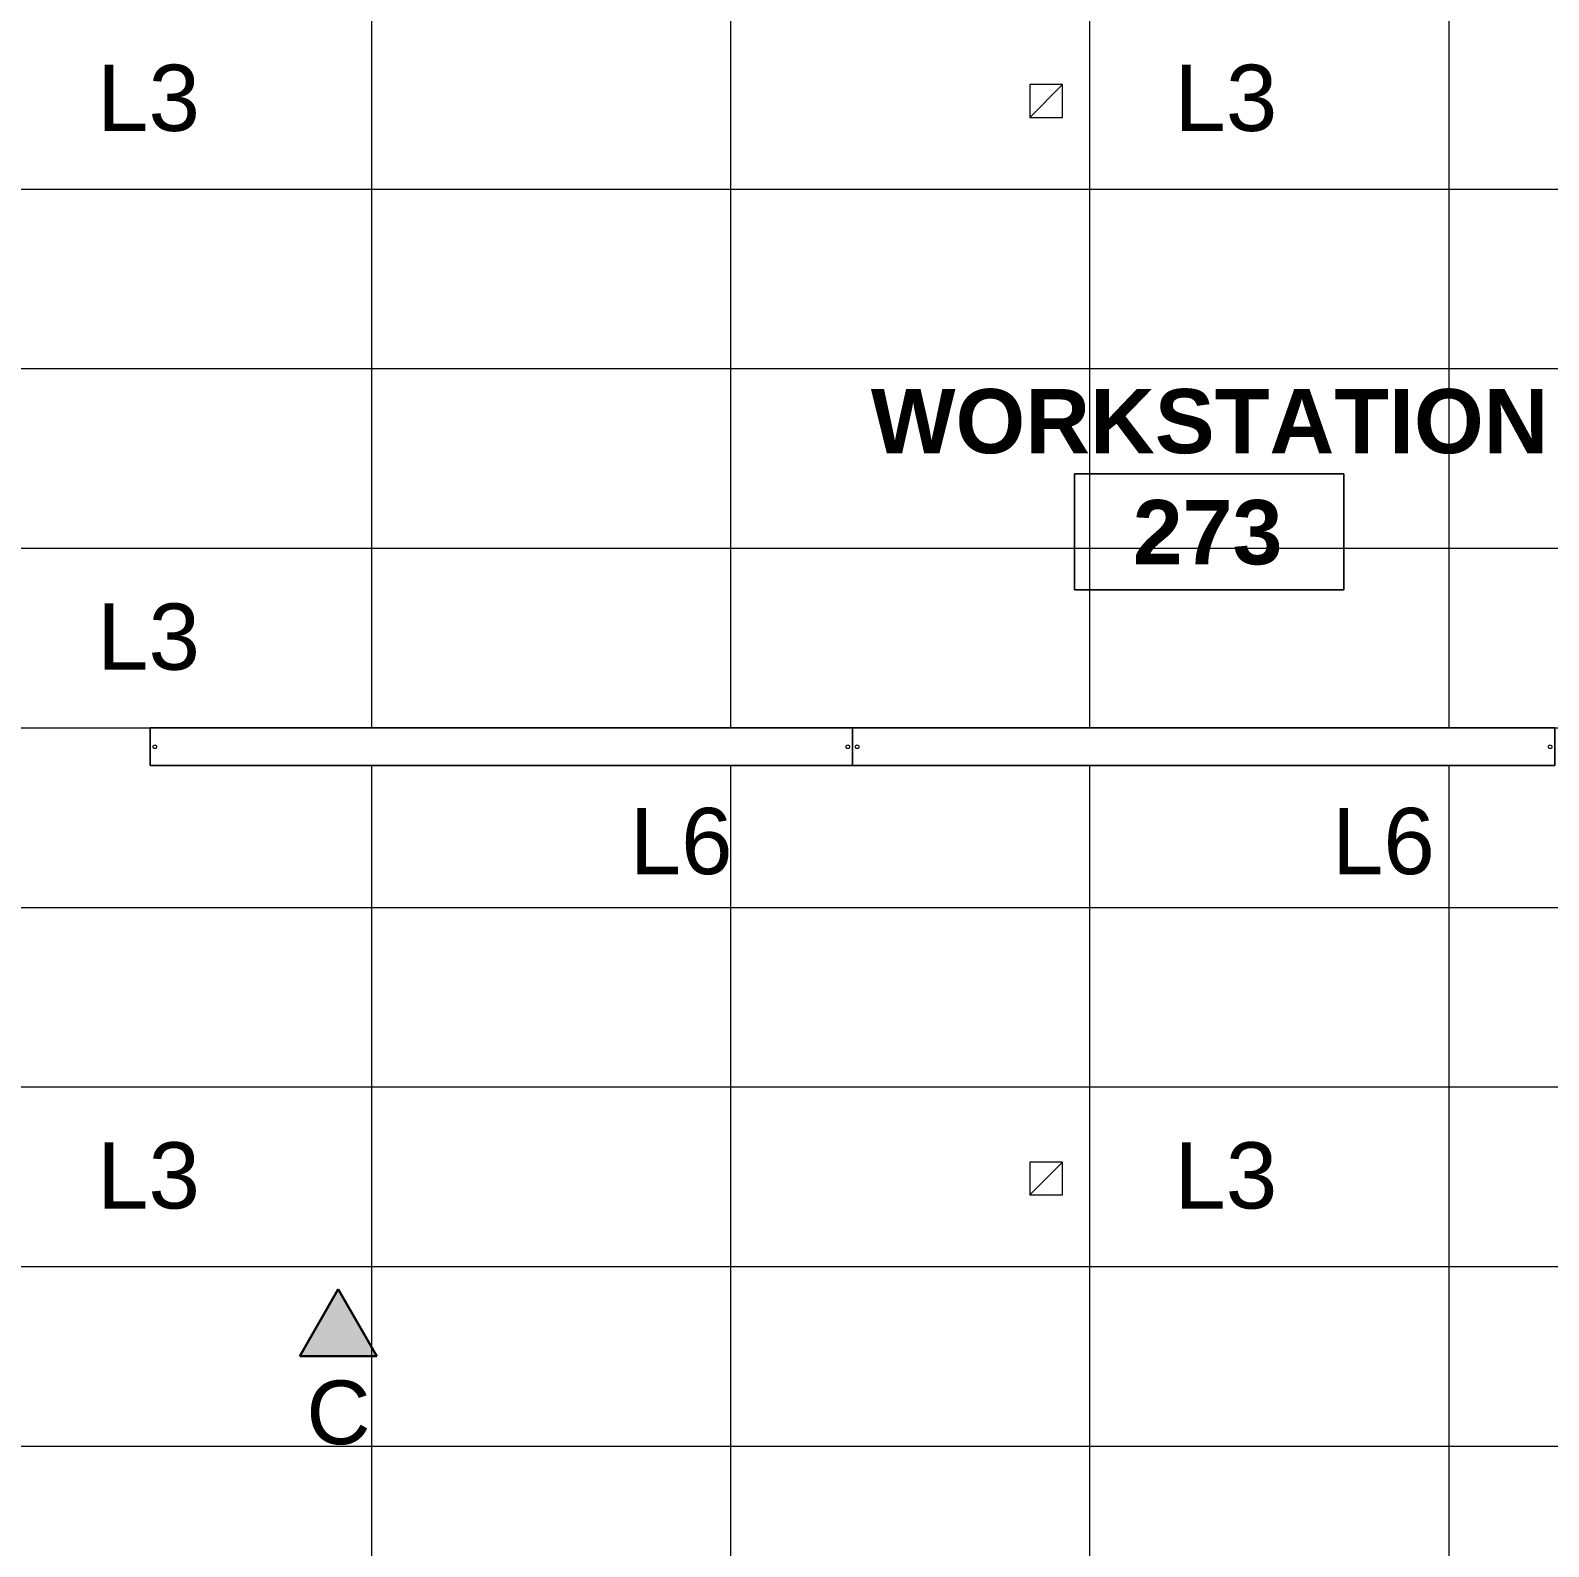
# Model space of a CAD drawing. Header units: inches. Extents: x -24 to 3083, y 122 to 13691.
# Drawn here: x 2030.5 to 2233.4, y 12237.5 to 12440.1 of the extents above; entities that cross this region are included whole.
import ezdxf

# ---------------------------------------------------------------- set-up
doc = ezdxf.new("R2010")
doc.units = ezdxf.units.IN
doc.header["$MEASUREMENT"] = 0
for name, color, linetype, lineweight in [('X2$0$A-ANNO-NOTE', 131, 'Continuous', 9), ('X2$0$A-AREA-IDEN', 2, 'Continuous', 9), ('X2$0$A-CLNG-PATT', 13, 'Continuous', 13), ('X2$0$A-DETL-GENF', 92, 'Continuous', 9), ('X2$0$E-LITE-EQPM', 33, 'Continuous', 9), ('X2$0$E-LITE-EQPM-IDEN', 33, 'Continuous', 9)]:
    doc.layers.add(name, color=color, linetype=linetype, lineweight=lineweight)
doc.styles.add('X2$0$Arial_3', font='arial.ttf', dxfattribs={"height": 8.851796})
doc.styles.add('X2$0$Swis721 Lt BT', font='swissl.ttf', dxfattribs={"height": 8.514638})
doc.styles.add('X2$0$Swis721 Lt BT_B', font='', dxfattribs={"height": 8.583975})
doc.styles.get('X2$0$Swis721 Lt BT_B').set_extended_font_data('Swis721 Lt BT', bold=True)

# ---------------------------------------------------------------- blocks, each defined once
blk = doc.blocks.new('X2$0$Lighting-Pendant-Axis-Beam6-Flush-Direct-Acrylic - Lighting-Pendant-Axis-Beam6-Flush-Direct-Acrylic  8_ LENGTH-5206772-FIRST FLOOR')
at = {"layer": 'X2$0$A-DETL-GENF'}
for p, q in [((46.9375, 2.515625), (-46.9375, 2.515625)), ((-46.9375, 2.515625), (-46.9375, -2.515625)), ((-46.9375, 2.515625), (46.9375, 2.515625)), ((-46.9375, -2.515625), (-46.9375, 2.515625)), ((46.9375, -2.515625), (46.9375, 2.515625)), ((46.9375, 2.515625), (46.9375, -2.515625)), ((-46.9375, -2.515625), (46.9375, -2.515625)), ((46.9375, -2.515625), (-46.9375, -2.515625))]:
    blk.add_line(p, q, dxfattribs=at)
for centre in [(-46.3125, 0), (46.3125, 0)]:
    blk.add_circle(centre, 0.25, dxfattribs=at)
blk = doc.blocks.new('X2$0$L-Recessed Square Downlight - 4_-4552743-FIRST FLOOR')
at = {"layer": 'X2$0$E-LITE-EQPM'}
for p, q in [((-2.1875, -2.1875), (-2.1875, 2.1875)), ((-2.1875, 2.1875), (2.1875, 2.1875)), ((-2.1875, 2.1875), (2.1875, -2.1875)), ((2.1875, 2.1875), (2.1875, -2.1875)), ((2.1875, -2.1875), (-2.1875, -2.1875))]:
    blk.add_line(p, q, dxfattribs=at)
blk = doc.blocks.new('X2$0$Room Tag - Room Name and Number-3379422-FIRST FLOOR')
at = {"layer": 'X2$0$A-AREA-IDEN'}
for p, q in [((-0.1881, -0.1636), (-0.1881, -0.0018)), ((-0.1881, -0.0018), (0.1869, -0.0018)), ((0.1869, -0.0018), (-0.1881, -0.0018)), ((-0.1881, -0.0018), (-0.1881, -0.1636)), ((0.1869, -0.0018), (0.1869, -0.1636)), ((0.1869, -0.1636), (0.1869, -0.0018)), ((0.1869, -0.1636), (-0.1881, -0.1636)), ((-0.1881, -0.1636), (0.1869, -0.1636))]:
    blk.add_line(p, q, dxfattribs=at)
blk = doc.blocks.new('X2')
at = {"layer": 'X2$0$A-ANNO-NOTE'}
blk.add_hatch(color=256, dxfattribs=at).paths.add_polyline_path([(27008.09, 12262.9), (27013.23, 12271.84), (27018.4, 12262.91)], flags=0)
at = {"layer": 'X2$0$A-CLNG-PATT'}
h = blk.add_hatch(dxfattribs=at)
h.set_pattern_fill('FP2_72', color=256, style=0, pattern_type=2)
h.set_pattern_definition([(0, (27036.077, 12394.856), (0, -24), []), (270, (27036.077, 12394.856), (-48, -3e-15), [])])
h.paths.add_polyline_path([(27295.99, 12231.09), (27295.99, 12466.86), (26994.03, 12466.86), (26994.02, 12575.73), (26934.12, 12575.73), (26934.12, 12337.09), (26809.71, 12337.09), (26815.76, 12296.23), (26823.31, 12296.23), (26823.31, 12252.96), (26822.31, 12251.96), (26822.31, 12234.02), (26823.31, 12233.02), (26823.31, 12231.09), (27295.62, 12231.09)], flags=0)
h.paths.add_polyline_path([(27175.83, 12341.83), (26988.08, 12341.83), (26988.08, 12346.86), (27269.7, 12346.86), (27269.7, 12341.83), (27206.38, 12341.83)], flags=0)
at = {"layer": 'X2$0$A-ANNO-NOTE'}
for p, q in [((27013.23, 12271.84), (27008.09, 12262.9)), ((27018.4, 12262.91), (27013.23, 12271.84)), ((27008.09, 12262.9), (27018.4, 12262.91))]:
    blk.add_line(p, q, dxfattribs=at)
at = {"layer": 'X2$0$A-ANNO-NOTE', "lineweight": 30}
for p, q in [((27013.23, 12271.84), (27008.09, 12262.9)), ((27013.23, 12271.84), (27018.4, 12262.91)), ((27018.4, 12262.91), (27008.09, 12262.9))]:
    blk.add_line(p, q, dxfattribs=at)
at = {"layer": 'X2$0$A-AREA-IDEN', "xscale": 95.99999999999994, "yscale": 95.99999999999994, "zscale": 95.99999999999994}
blk.add_blockref('X2$0$Room Tag - Room Name and Number-3379422-FIRST FLOOR', (27129.69, 12381.01), dxfattribs=at)
at = {"layer": 'X2$0$E-LITE-EQPM', "extrusion": (0, 0, -1), "rotation": 180}
for p in [(-27107.83, 12430.64), (-27107.83, 12286.64)]:
    blk.add_blockref('X2$0$L-Recessed Square Downlight - 4_-4552743-FIRST FLOOR', p, dxfattribs=at)
at = {"layer": 'X2$0$E-LITE-EQPM'}
for p in [(27035.01, 12344.34), (27128.89, 12344.34)]:
    blk.add_blockref('X2$0$Lighting-Pendant-Axis-Beam6-Flush-Direct-Acrylic - Lighting-Pendant-Axis-Beam6-Flush-Direct-Acrylic  8_ LENGTH-5206772-FIRST FLOOR', p, dxfattribs=at)
at = {"layer": 'X2$0$A-ANNO-NOTE', "insert": (27013.25, 12259.65), "char_height": 8.51, "width": 9.936, "attachment_point": 2, "rotation": 0.074, "line_spacing_factor": 1.00667, "style": 'X2$0$Swis721 Lt BT'}
blk.add_mtext('C', dxfattribs=at)
at = {"layer": 'X2$0$A-AREA-IDEN', "char_height": 8.584, "attachment_point": 2, "line_spacing_factor": 0.998538, "style": 'X2$0$Swis721 Lt BT_B'}
for s, insert, width in [('WORKSTATION', (27129.7, 12392.15), 99.144), ('273', (27129.42, 12377.32), 23.004)]:
    blk.add_mtext(s, dxfattribs=dict(at, insert=insert, width=width))
at = {"layer": 'X2$0$E-LITE-EQPM-IDEN', "char_height": 8.852, "width": 16.416, "attachment_point": 2, "line_spacing_factor": 0.938532, "style": 'X2$0$Arial_3'}
for s, insert in [('L3', (26987.86, 12435.49)), ('L3', (27131.86, 12435.49)), ('L3', (26987.86, 12363.49)), ('L6', (27059.05, 12336.17)), ('L6', (27152.92, 12336.17)), ('L3', (26987.86, 12291.49)), ('L3', (27131.86, 12291.49))]:
    blk.add_mtext(s, dxfattribs=dict(at, insert=insert))

msp = doc.modelspace()

# ---------------------------------------------------------------- block references
at = {"color": 253, "lineweight": 5}
msp.add_blockref('X2', (-24941.6, 0), dxfattribs=at)

doc.saveas('drawing.dxf')
